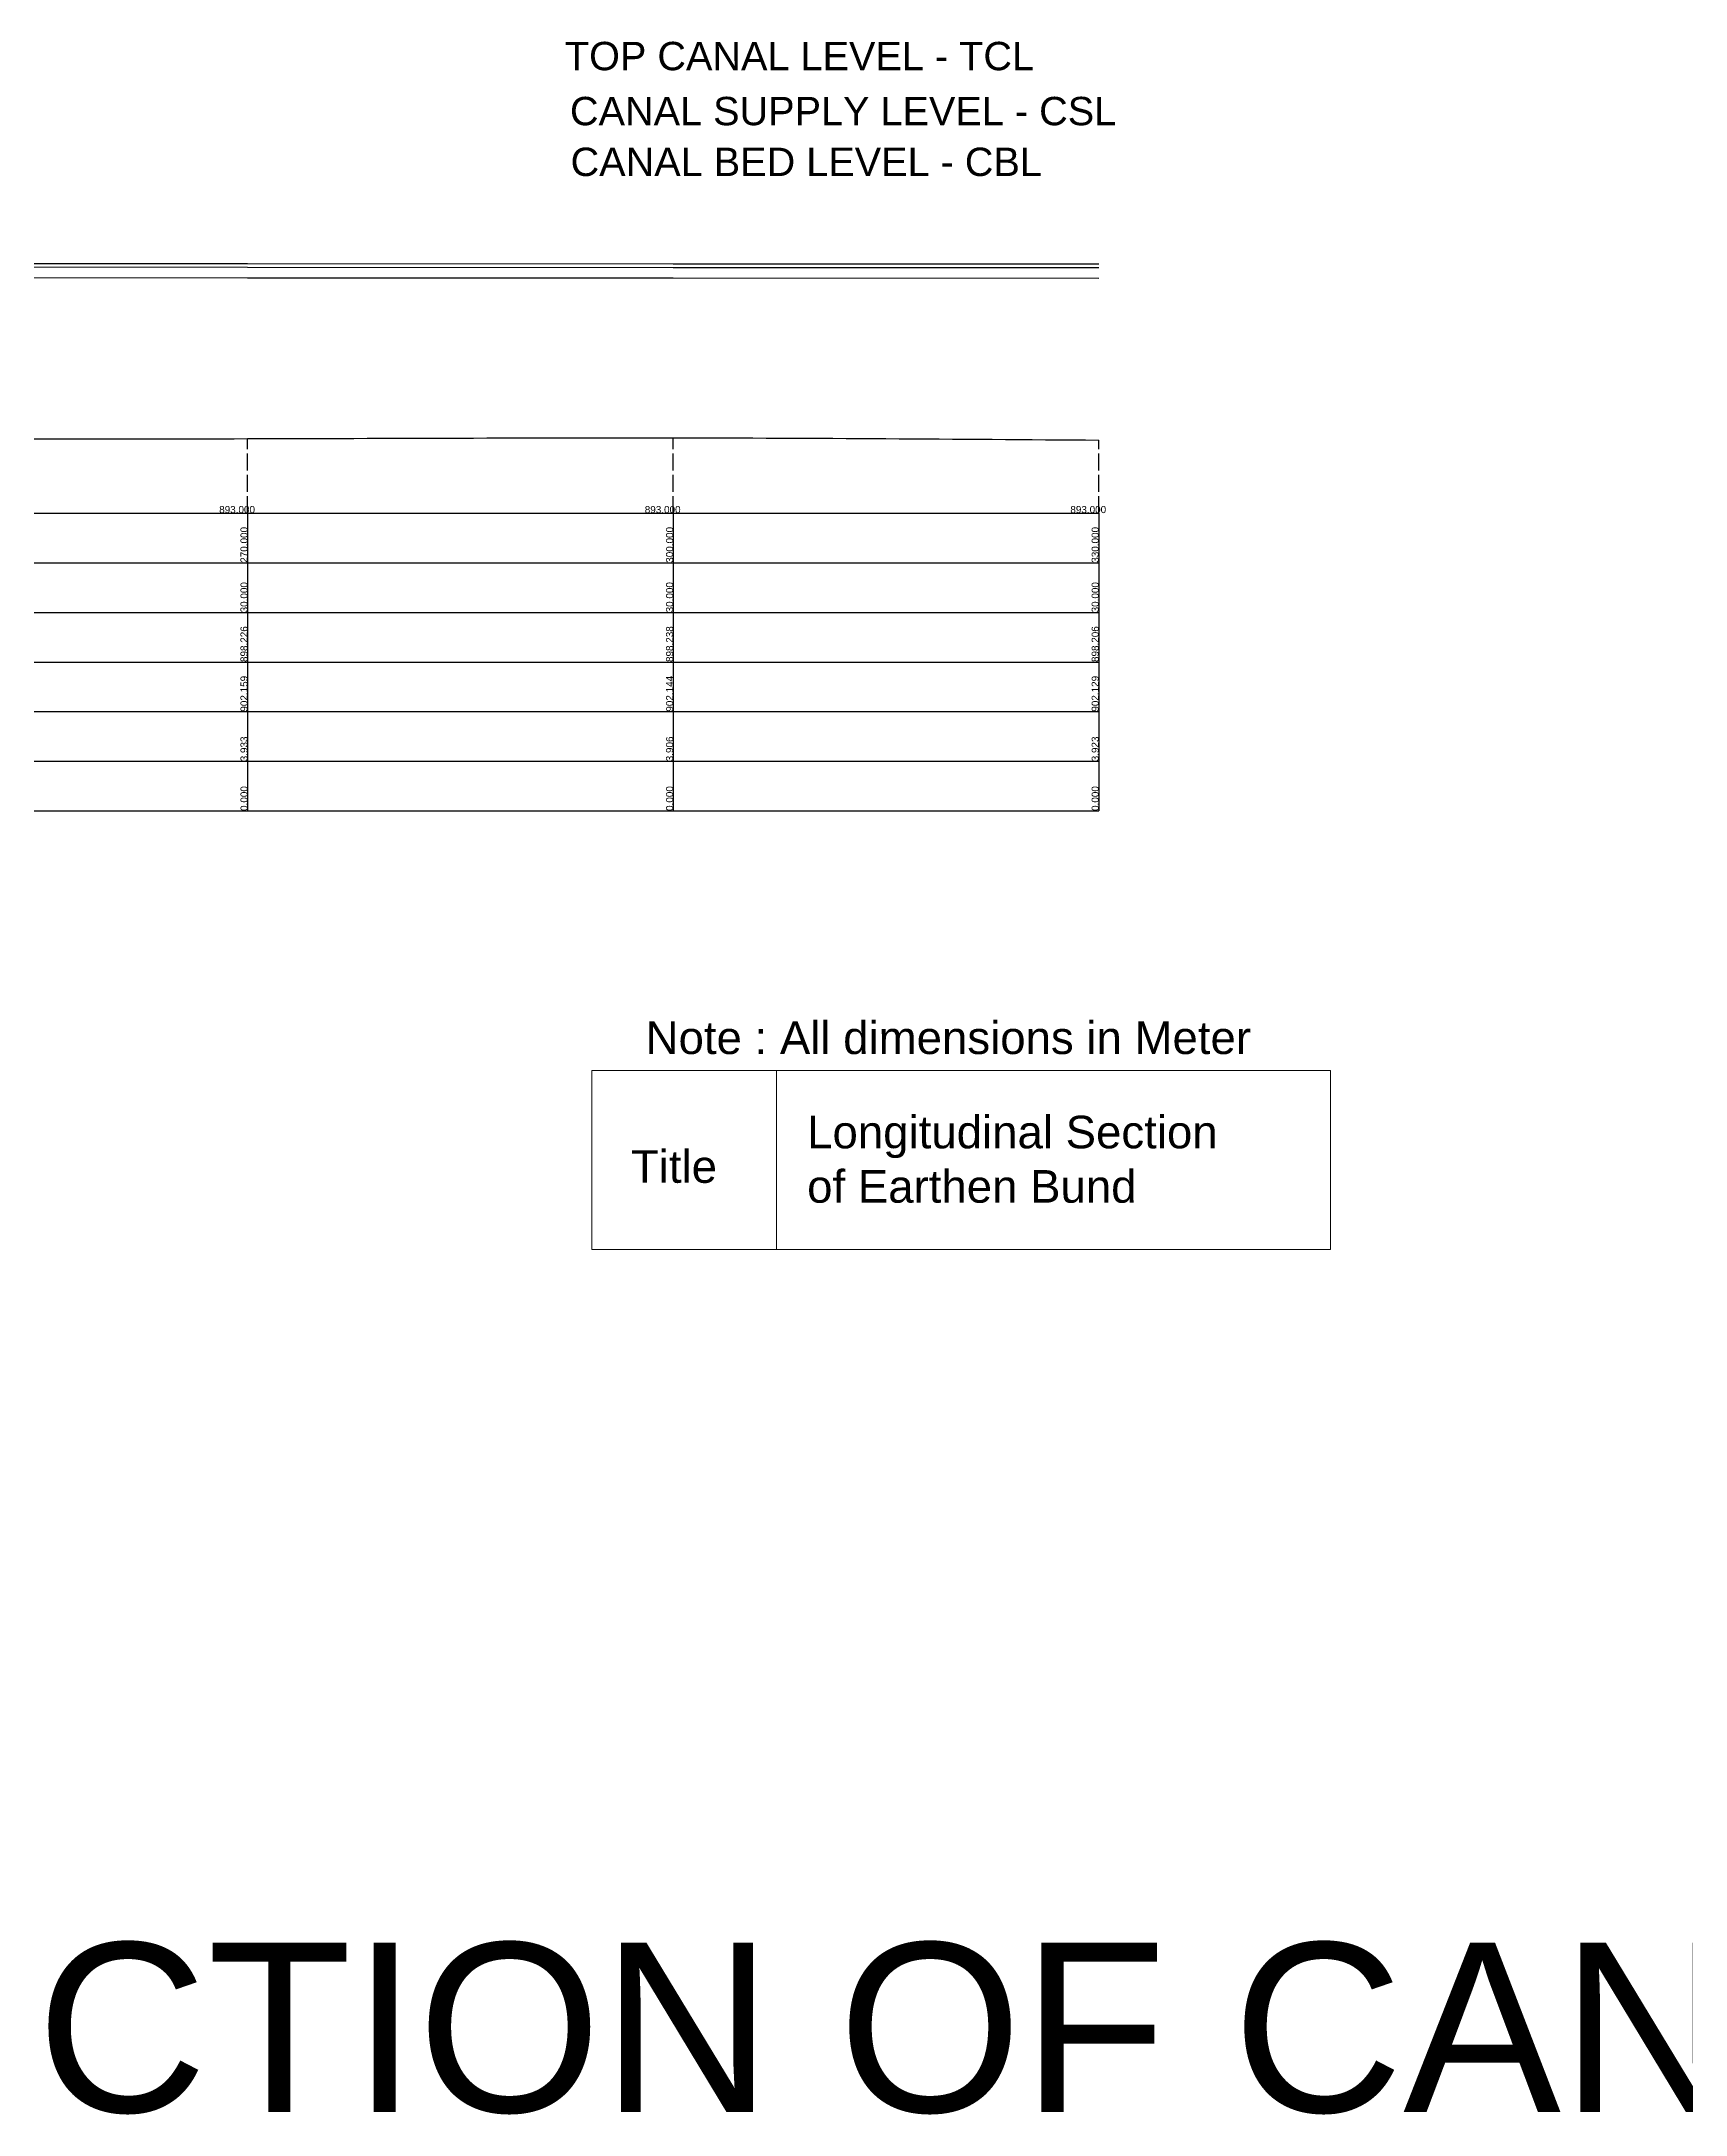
# Model space of a CAD drawing. Header units: millimetres. Extents: x 69 to 770, y 49 to 903.
# Drawn here: x 416.3 to 532.2, y 188.8 to 334.9 of the extents above; entities that cross this region are included whole.
import ezdxf

# ---------------------------------------------------------------- set-up
doc = ezdxf.new("R2010")
doc.units = ezdxf.units.MM
doc.linetypes.add('ACAD_ISO02W100', pattern=[15, 12, -3])
doc.linetypes.add('ACAD_ISO03W100', pattern=[30, 12, -18])
for name, color, linetype in [('Datum Level', 5, 'Continuous'), ('Existing RL', 84, 'Continuous'), ('Formation level', 1, 'Continuous'), ('General', 7, 'Continuous')]:
    doc.layers.add(name, color=color, linetype=linetype)
doc.styles.add('Annotative', font='arial.ttf')
doc.styles.get("Standard").update_dxf_attribs({"font": 'arial.ttf'})

# ---------------------------------------------------------------- blocks, each defined once
blk = doc.blocks.new('TY')
at = {"layer": 'Existing RL'}
blk.add_spline([(509.658, 1034.145), (539.658, 1034.075), (569.658, 1033.983), (599.658, 1032.734), (629.658, 1032.524), (659.658, 1032.524), (689.658, 1032.499), (719.658, 1032.475), (749.658, 1032.407), (779.658, 1032.394), (809.658, 1032.406), (839.658, 1032.374)], degree=3, dxfattribs=at)
blk = doc.blocks.new('LS')
at = {"layer": 'Datum Level'}
blk.add_lwpolyline([(497.16, 1027.17), (539.66, 1027.17), (569.66, 1027.17), (599.66, 1027.17), (629.66, 1027.17), (659.66, 1027.17), (689.66, 1027.17), (719.66, 1027.17), (749.66, 1027.17), (779.66, 1027.17), (809.66, 1027.17), (839.66, 1027.17)], dxfattribs=at)
at = {"layer": 'Formation level', "color": 8}
blk.add_lwpolyline([(509.66, 1044.9), (539.66, 1044.89), (569.66, 1044.87), (599.66, 1044.86), (629.66, 1044.84), (659.66, 1044.83), (689.66, 1044.81), (719.66, 1044.8), (749.66, 1044.78), (779.66, 1044.77), (809.66, 1044.75), (839.66, 1044.74)], dxfattribs=at)
at = {"layer": 'Formation level', "color": 4}
blk.add_lwpolyline([(509.66, 1044.65), (539.66, 1044.64), (569.66, 1044.62), (599.66, 1044.61), (629.66, 1044.59), (659.66, 1044.58), (689.66, 1044.56), (719.66, 1044.55), (749.66, 1044.53), (779.66, 1044.52), (809.66, 1044.5), (839.66, 1044.49)], dxfattribs=at)
at = {"layer": 'Formation level'}
blk.add_lwpolyline([(509.66, 1043.9), (539.66, 1043.89), (569.66, 1043.87), (599.66, 1043.86), (629.66, 1043.84), (659.66, 1043.83), (689.66, 1043.81), (719.66, 1043.8), (749.66, 1043.78), (779.66, 1043.77), (809.66, 1043.75), (839.66, 1043.74)], dxfattribs=at)
at = {"layer": 'General', "linetype": 'ACAD_ISO02W100', "ltscale": 0.1}
for p, q in [((779.66, 1027.17), (779.66, 1032.42)), ((809.66, 1027.17), (809.66, 1032.48)), ((839.66, 1027.17), (839.66, 1032.32))]:
    blk.add_line(p, q, dxfattribs=at)
at = {"layer": 'General'}
for p, q in [((779.66, 1027.17), (779.66, 1006.17)), ((809.66, 1027.17), (809.66, 1006.17)), ((839.66, 1027.17), (839.66, 1006.17)), ((497.16, 1023.67), (839.66, 1023.67)), ((497.16, 1020.17), (839.66, 1020.17)), ((497.16, 1016.67), (839.66, 1016.67)), ((497.16, 1016.67), (839.66, 1016.67)), ((497.16, 1013.17), (839.66, 1013.17)), ((497.16, 1009.67), (839.66, 1009.67)), ((497.16, 1006.17), (839.66, 1006.17))]:
    blk.add_line(p, q, dxfattribs=at)
at = {"layer": 'General', "linetype": 'ACAD_ISO03W100', "yscale": 5}
blk.add_blockref('TY', (0, -4129.55), dxfattribs=at)
at = {"layer": 'General', "style": 'Annotative'}
for p in [(777.66, 1027.17), (807.66, 1027.17), (837.66, 1027.17)]:
    blk.add_text('893.000', height=0.5, dxfattribs=at).set_placement(p)
for s, p in [('270.000', (779.66, 1023.67)), ('300.000', (809.66, 1023.67)), ('330.000', (839.66, 1023.67)), ('30.000', (779.66, 1020.17)), ('30.000', (809.66, 1020.17)), ('30.000', (839.66, 1020.17)), ('898.226', (779.66, 1016.67)), ('898.238', (809.66, 1016.67)), ('898.206', (839.66, 1016.67)), ('902.159', (779.66, 1013.17)), ('902.144', (809.66, 1013.17)), ('902.129', (839.66, 1013.17)), ('3.933', (779.66, 1009.67)), ('3.906', (809.66, 1009.67)), ('3.923', (839.66, 1009.67)), ('0.000', (779.66, 1006.17)), ('0.000', (809.66, 1006.17)), ('0.000', (839.66, 1006.17))]:
    blk.add_text(s, height=0.5, rotation=90, dxfattribs=at).set_placement(p)
at = {"layer": 'General', "color": 8, "lineweight": 5, "insert": (802.03, 1060.4), "char_height": 2, "attachment_point": 1}
blk.add_mtext_dynamic_manual_height_columns('TOP CANAL LEVEL - TCL', width=44.4159, gutter_width=2.5, heights=[0], dxfattribs=at)
at = {"layer": 'General', "color": 4, "lineweight": 5, "insert": (801.61, 1056.52), "char_height": 2, "attachment_point": 1}
blk.add_mtext_dynamic_manual_height_columns(' CANAL SUPPLY LEVEL - CSL', width=49.1796, gutter_width=2.5, heights=[0], dxfattribs=at)
at = {"layer": 'General', "color": 1, "lineweight": 5, "insert": (802.43, 1052.94), "char_height": 2, "attachment_point": 1}
blk.add_mtext_dynamic_manual_height_columns('CANAL BED LEVEL - CBL', width=43.1097, gutter_width=2.5, heights=[0], dxfattribs=at)

msp = doc.modelspace()

# ---------------------------------------------------------------- linework, layer by layer
at = {"layer": 'General', "lineweight": 18}
for p, q in [((455.07904, 262.39856), (455.07904, 249.75692)), ((455.07904, 262.39856), (507.14054, 262.39856)), ((468.0841, 262.39856), (468.0841, 249.75692)), ((507.14054, 262.39856), (507.14054, 249.75692)), ((455.07904, 249.75692), (483.00246, 249.75692)), ((455.07904, 249.75692), (507.14054, 249.75692))]:
    msp.add_line(p, q, dxfattribs=at)

# ---------------------------------------------------------------- block references
at = {"layer": 'General', "linetype": 'ACAD_ISO03W100'}
msp.add_blockref('LS', (-348.8607, -725.47813), dxfattribs=at)

# ---------------------------------------------------------------- texts
at = {"lineweight": 9, "insert": (292.66731, 200.87594), "char_height": 11.9387392, "width": 307.1629042, "attachment_point": 1}
msp.add_mtext('        CROSS SECTION OF CANAL', dxfattribs=at)
at = {"layer": 'General', "lineweight": 18, "char_height": 2.3, "attachment_point": 1}
for s, width, insert in [('Note : All dimensions in Meter', 45.3072289, (458.86059, 265.84842)), ('Longitudinal Section of Earthen Bund', 31.1928293, (470.24614, 259.19927)), ('Title', 1.5503522, (457.82249, 256.76687))]:
    msp.add_mtext_dynamic_manual_height_columns(s, width=width, gutter_width=2.5, heights=[0], dxfattribs=dict(at, insert=insert))

doc.saveas('drawing.dxf')
